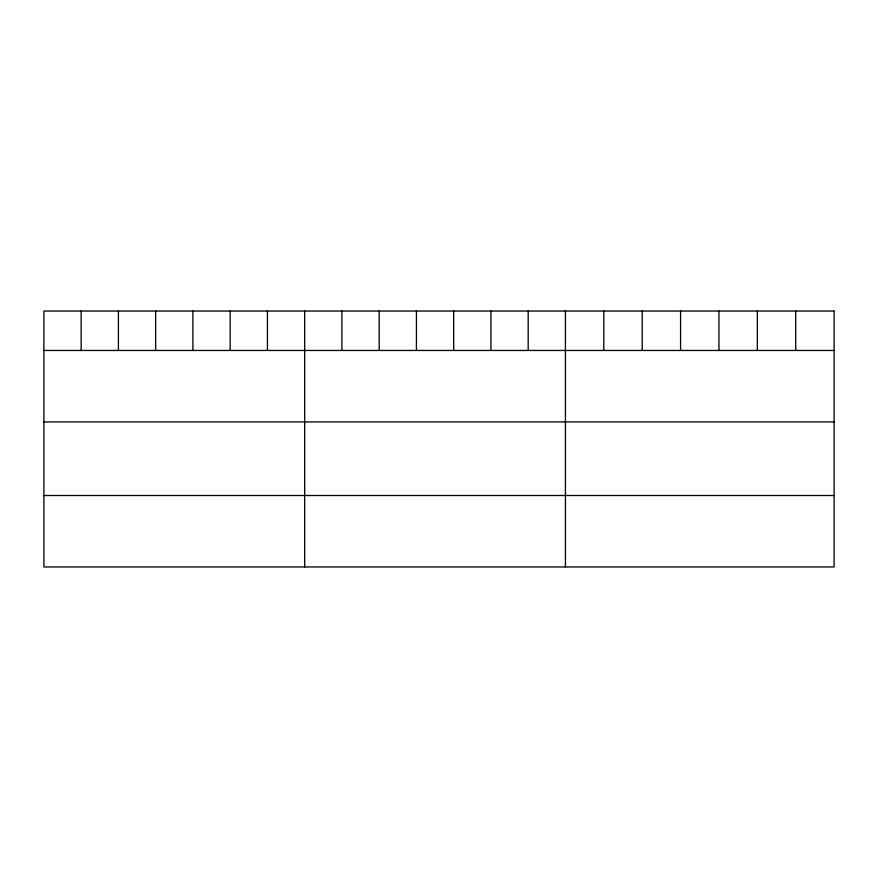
<?xml version="1.0" encoding="UTF-8"?>
<svg xmlns="http://www.w3.org/2000/svg" width="878" height="878" viewBox="0 0 878 878"><rect width="100%" height="100%" fill="white"/><g stroke="black" fill="none" stroke-linecap="round" stroke-linejoin="round"><path stroke-width="1.32" d="M43.9 350.465L834.1 350.465M43.9 421.912L834.1 421.912M43.9 495.51L834.1 495.51M795.72 311.042L795.72 350.465M757.341 311.042L757.341 350.465M718.961 311.042L718.961 350.465M680.571 311.042L680.571 350.465M642.191 311.042L642.191 350.465M603.812 311.042L603.812 350.465M565.432 311.042L565.432 566.958M528.183 311.042L528.183 350.465M490.923 311.042L490.923 350.465M453.674 311.042L453.674 350.465M416.424 311.042L416.424 350.465M379.175 311.042L379.175 350.465M341.915 311.042L341.915 350.465M304.666 311.042L304.666 566.958M267.417 311.042L267.417 350.465M230.157 311.042L230.157 350.465M192.908 311.042L192.908 350.465M155.658 311.042L155.658 350.465M118.409 311.042L118.409 350.465M81.149 311.042L81.149 350.465M834.1 311.042L43.9 311.042L43.9 566.958L834.1 566.958L834.1 311.042"/></g></svg>
